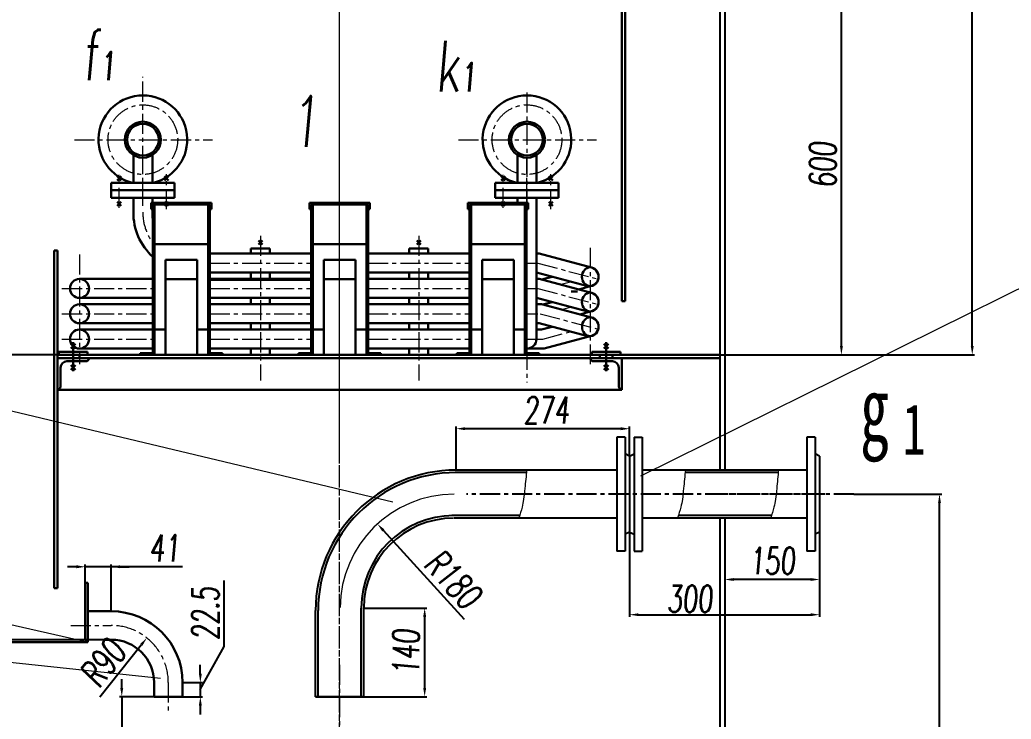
# Model space of a CAD drawing. Header units: millimetres. Extents: x 21194 to 30104, y -10888 to 2261.
# Drawn here: x 23380 to 24945, y -3822 to -2717 of the extents above; entities that cross this region are included whole.
import ezdxf

# ---------------------------------------------------------------- set-up
doc = ezdxf.new("R2010")
doc.units = ezdxf.units.MM
doc.linetypes.add('CENTER', pattern=[50.8, 31.75, -6.35, 6.35, -6.35])
doc.layers.get('0').update_dxf_attribs({"lineweight": 30})
doc.layers.add('01', color=7, linetype='Continuous')
doc.layers.add('05', color=4, linetype='CENTER')
for name, color, linetype, lineweight in [('1', 7, 'Continuous', 30), ('2', 1, 'CENTER', 9), ('中心线', 1, 'CENTER', 9), ('标注线', 3, 'Continuous', 15), ('细实线', 4, 'Continuous', 9)]:
    doc.layers.add(name, color=color, linetype=linetype, lineweight=lineweight)
doc.styles.get("Standard").update_dxf_attribs({"font": 'SIMFANG.TTF', "width": 0.67, "oblique": 5, "height": 7})
doc.styles.add('细斜', font='romans.shx', dxfattribs={"width": 0.67, "oblique": 5})
doc.dimstyles.new('ISO-25', dxfattribs={"dimscale": 2.8, "dimtxt": 10, "dimasz": 5, "dimexe": 1.25, "dimexo": 0, "dimgap": 3, "dimtad": 1, "dimdec": 1, "dimdsep": 46, "dimtxsty": '细斜', "dimcen": 2.5, "dimadec": 0, "dimazin": 0, "dimtfac": 1, "dimtdec": 1, "dimtmove": 1, "dimatfit": 1, "dimfxl": 0, "dimarcsym": 0})

# ---------------------------------------------------------------- blocks, each defined once
blk = doc.blocks.new('*D9')
at = {"layer": 'Defpoints', "color": 0}
for p in [(23509.2, -3246.3), (22891.5, -3696.3), (23488, -3696.3)]:
    blk.add_point(p, dxfattribs=at)
at = {"layer": '标注线', "color": 0, "lineweight": -2}
for p, q in [((23509.2, -3246.3), (22888, -3246.3)), ((22891.5, -3260.3), (22891.5, -3682.3)), ((23488, -3696.3), (22888, -3696.3))]:
    blk.add_line(p, q, dxfattribs=at)
at = {"layer": '标注线', "color": 0}
for points in [[(22889.2, -3260.3), (22893.8, -3260.3), (22891.5, -3246.3)], [(22889.2, -3682.3), (22893.8, -3682.3), (22891.5, -3696.3)]]:
    blk.add_solid(points, dxfattribs=at)
at = {"layer": '标注线', "color": 0, "insert": (22862.1, -3471.3), "char_height": 42, "attachment_point": 5, "rotation": 90, "style": '细斜'}
blk.add_mtext('450', dxfattribs=at)
blk = doc.blocks.new('*D85')
at = {"layer": 'Defpoints', "color": 0}
for p in [(24484.8, -846.3), (24883.6, -846.3), (24484.8, -3246.3)]:
    blk.add_point(p, dxfattribs=at)
at = {"layer": '标注线', "color": 0, "lineweight": -2}
for p, q in [((24484.8, -846.3), (24887.1, -846.3)), ((24883.6, -3232.3), (24883.6, -860.3)), ((24484.8, -3246.3), (24887.1, -3246.3))]:
    blk.add_line(p, q, dxfattribs=at)
at = {"layer": '标注线', "color": 0}
for points in [[(24881.3, -860.3), (24885.9, -860.3), (24883.6, -846.3)], [(24881.3, -3232.3), (24885.9, -3232.3), (24883.6, -3246.3)]]:
    blk.add_solid(points, dxfattribs=at)
at = {"layer": '标注线', "color": 0, "insert": (24854.2, -2046.3), "char_height": 42, "attachment_point": 5, "rotation": 90, "style": '细斜'}
blk.add_mtext('4X600=2400', dxfattribs=at)
blk = doc.blocks.new('*D84')
at = {"layer": 'Defpoints', "color": 0}
for p in [(24250.4, -2646.3), (24677, -2646.3), (24484.8, -3246.3)]:
    blk.add_point(p, dxfattribs=at)
at = {"layer": '标注线', "color": 0, "lineweight": -2}
for p, q in [((24250.4, -2646.3), (24680.5, -2646.3)), ((24677, -3232.3), (24677, -2660.3)), ((24484.8, -3246.3), (24680.5, -3246.3))]:
    blk.add_line(p, q, dxfattribs=at)
at = {"layer": '标注线', "color": 0}
for points in [[(24674.7, -2660.3), (24679.3, -2660.3), (24677, -2646.3)], [(24674.7, -3232.3), (24679.3, -3232.3), (24677, -3246.3)]]:
    blk.add_solid(points, dxfattribs=at)
at = {"layer": '标注线', "color": 0, "insert": (24647.6, -2946.3), "char_height": 42, "attachment_point": 5, "rotation": 90, "style": '细斜'}
blk.add_mtext('600', dxfattribs=at)
blk = doc.blocks.new('*D78')
at = {"layer": 'Defpoints', "color": 0}
for p in [(24342.6, -3526.2), (24642.6, -3526.2), (24642.6, -3656.7)]:
    blk.add_point(p, dxfattribs=at)
at = {"layer": '标注线', "color": 0, "lineweight": -2}
for p, q in [((24342.6, -3526.2), (24342.6, -3660.2)), ((24642.6, -3526.2), (24642.6, -3660.2)), ((24356.6, -3656.7), (24628.6, -3656.7))]:
    blk.add_line(p, q, dxfattribs=at)
at = {"layer": '标注线', "color": 0}
for points in [[(24356.6, -3654.4), (24356.6, -3659), (24342.6, -3656.7)], [(24628.6, -3654.4), (24628.6, -3659), (24642.6, -3656.7)]]:
    blk.add_solid(points, dxfattribs=at)
at = {"layer": '标注线', "color": 0, "insert": (24437.5, -3631.7), "char_height": 42, "attachment_point": 5, "style": '细斜'}
blk.add_mtext('300', dxfattribs=at)
blk = doc.blocks.new('*D83')
at = {"layer": 'Defpoints', "color": 0}
for p in [(24696.8, -3466.2), (24831.9, -3466.2), (24492.8, -4296.3)]:
    blk.add_point(p, dxfattribs=at)
at = {"layer": '标注线', "color": 0, "lineweight": -2}
for p, q in [((24696.8, -3466.2), (24835.4, -3466.2)), ((24831.9, -4282.3), (24831.9, -3480.2)), ((24492.8, -4296.3), (24835.4, -4296.3))]:
    blk.add_line(p, q, dxfattribs=at)
at = {"layer": '标注线', "color": 0}
for points in [[(24829.6, -3480.2), (24834.2, -3480.2), (24831.9, -3466.2)], [(24829.6, -4282.3), (24834.2, -4282.3), (24831.9, -4296.3)]]:
    blk.add_solid(points, dxfattribs=at)
at = {"layer": '标注线', "color": 0, "insert": (24802.5, -3881.2), "char_height": 42, "attachment_point": 5, "rotation": 90, "style": '细斜'}
blk.add_mtext('830', dxfattribs=at)
blk = doc.blocks.new('*D79')
at = {"layer": 'Defpoints', "color": 0}
for p in [(24492.8, -3504.2), (24642.6, -3526.2), (24492.8, -3601.1)]:
    blk.add_point(p, dxfattribs=at)
at = {"layer": '标注线', "color": 0, "lineweight": -2}
for p, q in [((24492.8, -3504.2), (24492.8, -3604.6)), ((24642.6, -3526.2), (24642.6, -3604.6)), ((24628.6, -3601.1), (24506.8, -3601.1))]:
    blk.add_line(p, q, dxfattribs=at)
at = {"layer": '标注线', "color": 0}
for points in [[(24506.8, -3598.8), (24506.8, -3603.4), (24492.8, -3601.1)], [(24628.6, -3598.8), (24628.6, -3603.4), (24642.6, -3601.1)]]:
    blk.add_solid(points, dxfattribs=at)
at = {"layer": '标注线', "color": 0, "insert": (24567.7, -3571.7), "char_height": 42, "attachment_point": 5, "style": '细斜'}
blk.add_mtext('150', dxfattribs=at)
blk = doc.blocks.new('*D20')
at = {"layer": 'Defpoints', "color": 0}
for p in [(23636.7, -3763.8), (23636.7, -3786.3), (23664.8, -3786.3)]:
    blk.add_point(p, dxfattribs=at)
at = {"layer": '标注线', "color": 0, "lineweight": -2}
for p, q in [((23702.3, -3706.7), (23702.3, -3602.8)), ((23664.8, -3775), (23702.3, -3706.7)), ((23664.8, -3749.8), (23664.8, -3735.8)), ((23636.7, -3763.8), (23668.3, -3763.8)), ((23664.8, -3763.8), (23664.8, -3786.3)), ((23664.8, -3763.8), (23664.8, -3786.3)), ((23636.7, -3786.3), (23668.3, -3786.3)), ((23664.8, -3800.3), (23664.8, -3814.3))]:
    blk.add_line(p, q, dxfattribs=at)
at = {"layer": '标注线', "color": 0}
for points in [[(23662.5, -3749.8), (23667.2, -3749.8), (23664.8, -3763.8)], [(23662.5, -3800.3), (23667.2, -3800.3), (23664.8, -3786.3)]]:
    blk.add_solid(points, dxfattribs=at)
at = {"layer": '标注线', "color": 0, "insert": (23672.9, -3654.7), "char_height": 42, "attachment_point": 5, "rotation": 90, "style": '细斜'}
blk.add_mtext('22.5', dxfattribs=at)
blk = doc.blocks.new('*D19')
at = {"layer": 'Defpoints', "color": 0}
for p in [(23483.2, -3581), (23483.2, -3606.3), (23524.2, -3651.3)]:
    blk.add_point(p, dxfattribs=at)
at = {"layer": '标注线', "color": 0, "lineweight": -2}
for p, q in [((23469.2, -3581), (23455.2, -3581)), ((23483.2, -3606.3), (23483.2, -3577.5)), ((23524.2, -3581), (23483.2, -3581)), ((23524.2, -3581), (23483.2, -3581)), ((23524.2, -3651.3), (23524.2, -3577.5)), ((23636.7, -3581), (23524.2, -3581)), ((23538.2, -3581), (23552.2, -3581))]:
    blk.add_line(p, q, dxfattribs=at)
at = {"layer": '标注线', "color": 0}
for points in [[(23469.2, -3578.6), (23469.2, -3583.3), (23483.2, -3581)], [(23538.2, -3578.6), (23538.2, -3583.3), (23524.2, -3581)]]:
    blk.add_solid(points, dxfattribs=at)
at = {"layer": '标注线', "color": 0, "insert": (23608.3, -3551.6), "char_height": 42, "attachment_point": 5, "style": '细斜'}
blk.add_mtext('41', dxfattribs=at)
blk = doc.blocks.new('*D21')
at = {"layer": 'Defpoints', "color": 0}
for p in [(23591.7, -3786.3), (23540.8, -3836.3), (23673.1, -3836.3)]:
    blk.add_point(p, dxfattribs=at)
at = {"layer": '标注线', "color": 0, "lineweight": -2}
for p, q in [((23540.8, -3772.3), (23540.8, -3758.3)), ((23591.7, -3786.3), (23537.3, -3786.3)), ((23540.8, -3786.3), (23540.8, -3836.3)), ((23540.8, -3786.3), (23540.8, -3836.3)), ((23673.1, -3836.3), (23537.3, -3836.3)), ((23540.8, -3940), (23540.8, -3836.3)), ((23540.8, -3850.3), (23540.8, -3864.3))]:
    blk.add_line(p, q, dxfattribs=at)
at = {"layer": '标注线', "color": 0}
for points in [[(23538.4, -3772.3), (23543.1, -3772.3), (23540.8, -3786.3)], [(23538.4, -3850.3), (23543.1, -3850.3), (23540.8, -3836.3)]]:
    blk.add_solid(points, dxfattribs=at)
at = {"layer": '标注线', "color": 0, "insert": (23511.4, -3908.1), "char_height": 42, "attachment_point": 5, "rotation": 90, "style": '细斜'}
blk.add_mtext('50', dxfattribs=at)
blk = doc.blocks.new('*D80')
at = {"layer": 'Defpoints', "color": 0}
for p in [(23580.3, -3693.4), (23524.2, -3763.8)]:
    blk.add_point(p, dxfattribs=at)
at = {"layer": '标注线', "color": 0, "lineweight": -2}
blk.add_line((23506, -3786.7), (23571.6, -3704.3), dxfattribs=at)
at = {"layer": '标注线', "color": 0}
blk.add_solid([(23569.8, -3702.9), (23573.4, -3705.8), (23580.3, -3693.4)], dxfattribs=at)
at = {"layer": '标注线', "color": 0, "insert": (23511.4, -3732.7), "char_height": 42, "attachment_point": 5, "rotation": 51.4709, "style": '细斜'}
blk.add_mtext('R90', dxfattribs=at)
blk = doc.blocks.new('9')
for p, q in [((38136.1, -7744.4), (38143.2, -7737.4)), ((38136.1, -7737.4), (38143.2, -7744.4)), ((38139.7, -7780.5), (38139.7, -7734.8)), ((38114.7, -7759.7), (38114.7, -7809.7)), ((38114.7, -7759.7), (38164.7, -7759.7)), ((38117.2, -7754.7), (38117.2, -7749.7)), ((38117.2, -7749.7), (38162.2, -7749.7)), ((38117.2, -7754.7), (38162.2, -7754.7)), ((38162.2, -7754.7), (38162.2, -7749.7)), ((38119.7, -7774.7), (38119.7, -7804.7)), ((38129.7, -7764.7), (38159.7, -7764.7)), ((38136.1, -7770.9), (38143.2, -7778)), ((38136.1, -7778), (38143.2, -7770.9))]:
    blk.add_line(p, q)
for centre, radius, start, end in [((38159.7, -7759.7), 5, 270, 0), ((38129.7, -7774.7), 10, 90, 180), ((38114.7, -7804.7), 5, 270, 0)]:
    blk.add_arc(centre, radius, start, end)
blk = doc.blocks.new('*D81')
at = {"layer": 'Defpoints', "color": 0}
for p in [(23944.4, -3513.3), (24065.7, -3646.2)]:
    blk.add_point(p, dxfattribs=at)
at = {"layer": '标注线', "color": 0, "lineweight": -2}
blk.add_line((24082.1, -3664.2), (23953.8, -3523.6), dxfattribs=at)
at = {"layer": '标注线', "color": 0}
blk.add_solid([(23955.6, -3522), (23952.1, -3525.2), (23944.4, -3513.3)], dxfattribs=at)
at = {"layer": '标注线', "color": 0, "insert": (24064.1, -3600.8), "char_height": 42, "attachment_point": 5, "rotation": 312.3743, "style": '细斜'}
blk.add_mtext('R180', dxfattribs=at)
blk = doc.blocks.new('*D25')
at = {"layer": 'Defpoints', "color": 0}
for p in [(23922.8, -3646.2), (23918.8, -3786.3), (24019, -3786.3)]:
    blk.add_point(p, dxfattribs=at)
at = {"layer": '标注线', "color": 0, "lineweight": -2}
for p, q in [((23922.8, -3646.2), (24022.5, -3646.2)), ((24019, -3660.2), (24019, -3772.3)), ((23918.8, -3786.3), (24022.5, -3786.3))]:
    blk.add_line(p, q, dxfattribs=at)
at = {"layer": '标注线', "color": 0}
for points in [[(24016.7, -3660.2), (24021.4, -3660.2), (24019, -3646.2)], [(24016.7, -3772.3), (24021.4, -3772.3), (24019, -3786.3)]]:
    blk.add_solid(points, dxfattribs=at)
at = {"layer": '标注线', "color": 0, "insert": (23989.6, -3716.2), "char_height": 42, "attachment_point": 5, "rotation": 90, "style": '细斜'}
blk.add_mtext('140', dxfattribs=at)
blk = doc.blocks.new('*D24')
at = {"layer": 'Defpoints', "color": 0}
for p in [(24068.8, -3362.9), (24342.6, -3406.2), (24068.8, -3428.2)]:
    blk.add_point(p, dxfattribs=at)
at = {"layer": '标注线', "color": 0, "lineweight": -2}
for p, q in [((24068.8, -3428.2), (24068.8, -3359.4)), ((24328.6, -3362.9), (24082.8, -3362.9)), ((24342.6, -3406.2), (24342.6, -3359.4))]:
    blk.add_line(p, q, dxfattribs=at)
at = {"layer": '标注线', "color": 0}
for points in [[(24082.8, -3360.5), (24082.8, -3365.2), (24068.8, -3362.9)], [(24328.6, -3360.5), (24328.6, -3365.2), (24342.6, -3362.9)]]:
    blk.add_solid(points, dxfattribs=at)
at = {"layer": '标注线', "color": 0, "insert": (24211.1, -3333.5), "char_height": 42, "attachment_point": 5, "style": '细斜'}
blk.add_mtext('274', dxfattribs=at)

msp = doc.modelspace()

# ---------------------------------------------------------------- linework, layer by layer
for p, q in [((24330.57, -3161.25), (24330.57, -2481.25)), ((24335.57, -3161.25), (24335.57, -2481.25)), ((23559.05, -2974.25), (23559.05, -2930.48)), ((23589.05, -2974.25), (23589.05, -2930.48)), ((24165.57, -2974.25), (24165.57, -2930.48)), ((24195.57, -2974.25), (24195.57, -2930.48)), ((23539.74, -2970.49), (23533.39, -2964.13)), ((23533.39, -2970.49), (23539.74, -2964.13)), ((23608.36, -2970.49), (23614.72, -2964.13)), ((23614.72, -2970.49), (23608.36, -2964.13)), ((24139.91, -2970.49), (24146.26, -2964.13)), ((24146.26, -2970.49), (24139.91, -2964.13)), ((24214.88, -2970.49), (24221.24, -2964.13)), ((24221.24, -2970.49), (24214.88, -2964.13)), ((23524.05, -2986.25), (23524.05, -2974.25)), ((23524.05, -2974.25), (23624.05, -2974.25)), ((23524.05, -2998.25), (23524.05, -2986.25)), ((23524.05, -2986.25), (23624.05, -2986.25)), ((23524.05, -2986.25), (23624.05, -2986.25)), ((23559.05, -2974.25), (23589.05, -2974.25)), ((23559.05, -2986.25), (23589.05, -2986.25)), ((23624.05, -2986.25), (23624.05, -2974.25)), ((23624.05, -2998.25), (23624.05, -2986.25)), ((24130.57, -2974.25), (24230.57, -2974.25)), ((24130.57, -2986.25), (24130.57, -2974.25)), ((24130.57, -2986.25), (24230.57, -2986.25)), ((24130.57, -2986.25), (24230.57, -2986.25)), ((24130.57, -2998.25), (24130.57, -2986.25)), ((24165.57, -2974.25), (24195.57, -2974.25)), ((24165.57, -2986.25), (24195.57, -2986.25)), ((24165.57, -2986.25), (24195.57, -2986.25)), ((24230.57, -2986.25), (24230.57, -2974.25)), ((24230.57, -2998.25), (24230.57, -2986.25)), ((23524.05, -2998.25), (23624.05, -2998.25)), ((23539.74, -3010.56), (23533.39, -3004.2)), ((23533.39, -3010.56), (23539.74, -3004.2)), ((23559.05, -3020.7), (23559.05, -2998.25)), ((23559.05, -2998.7), (23559.05, -2998.25)), ((23589.05, -3020.7), (23589.05, -2998.25)), ((23589.05, -2998.7), (23589.05, -2998.25)), ((23614.72, -3010.56), (23608.36, -3004.2)), ((23608.36, -3010.56), (23614.72, -3004.2)), ((24130.57, -2998.25), (24230.57, -2998.25)), ((24146.26, -3010.56), (24139.91, -3004.2)), ((24139.91, -3010.56), (24146.26, -3004.2)), ((24165.57, -3006.25), (24165.57, -2998.25)), ((24165.57, -2998.7), (24165.57, -2998.25)), ((24195.57, -3010.7), (24195.57, -2998.25)), ((24195.57, -2998.7), (24195.57, -2998.25)), ((24221.24, -3010.56), (24214.88, -3004.2)), ((24214.88, -3010.56), (24221.24, -3004.2)), ((23587.31, -3016.25), (23587.31, -3006.25)), ((23587.31, -3006.25), (23682.31, -3006.25)), ((23587.31, -3016.25), (23589.81, -3016.25)), ((23589.81, -3246.25), (23589.81, -3008.75)), ((23589.81, -3008.75), (23679.81, -3008.75)), ((23592.31, -3071.25), (23592.31, -3008.75)), ((23677.31, -3206.25), (23677.31, -3008.75)), ((23679.81, -3246.25), (23679.81, -3008.75)), ((23682.31, -3016.25), (23679.81, -3016.25)), ((23682.31, -3016.25), (23682.31, -3006.25)), ((23837.31, -3006.25), (23932.31, -3006.25)), ((23837.31, -3016.25), (23837.31, -3006.25)), ((23837.31, -3016.25), (23839.81, -3016.25)), ((23839.81, -3246.25), (23839.81, -3008.75)), ((23839.81, -3008.75), (23929.81, -3008.75)), ((23842.31, -3071.25), (23842.31, -3008.75)), ((23927.31, -3206.25), (23927.31, -3008.75)), ((23929.81, -3246.25), (23929.81, -3008.75)), ((23932.31, -3016.25), (23929.81, -3016.25)), ((23932.31, -3016.25), (23932.31, -3006.25)), ((24182.31, -3006.25), (24087.31, -3006.25)), ((24087.31, -3016.25), (24087.31, -3006.25)), ((24087.31, -3016.25), (24089.81, -3016.25)), ((24089.81, -3246.25), (24089.81, -3008.75)), ((24179.81, -3008.75), (24089.81, -3008.75)), ((24092.31, -3206.25), (24092.31, -3008.75)), ((24177.31, -3071.25), (24177.31, -3008.75)), ((24179.81, -3246.25), (24179.81, -3008.75)), ((24182.31, -3016.25), (24179.81, -3016.25)), ((24182.31, -3016.25), (24182.31, -3006.25)), ((24195.57, -3221.25), (24195.57, -3008.25)), ((23756.63, -3071.87), (23762.99, -3065.51)), ((23762.99, -3071.87), (23756.63, -3065.51)), ((24006.63, -3071.87), (24012.99, -3065.51)), ((24012.99, -3071.87), (24006.63, -3065.51)), ((23434.05, -3614.55), (23434.05, -3081.25)), ((23439.05, -3081.25), (23434.05, -3081.25)), ((23439.05, -3614.55), (23439.05, -3081.25)), ((23592.31, -3246.25), (23592.31, -3071.25)), ((23592.31, -3071.25), (23677.31, -3071.25)), ((23744.81, -3078.25), (23744.81, -3086.25)), ((23744.81, -3078.25), (23774.81, -3078.25)), ((23774.81, -3078.25), (23774.81, -3086.25)), ((23842.31, -3246.25), (23842.31, -3071.25)), ((23842.31, -3071.25), (23927.31, -3071.25)), ((24024.81, -3078.25), (23994.81, -3078.25)), ((23994.81, -3078.25), (23994.81, -3086.25)), ((24024.81, -3078.25), (24024.81, -3086.25)), ((24177.31, -3071.25), (24092.31, -3071.25)), ((24177.31, -3246.25), (24177.31, -3071.25)), ((23609.81, -3246.25), (23609.81, -3096.25)), ((23609.81, -3096.25), (23659.81, -3096.25)), ((23659.81, -3246.25), (23659.81, -3096.25)), ((23679.81, -3086.25), (23839.81, -3086.25)), ((23859.81, -3246.25), (23859.81, -3096.25)), ((23859.81, -3096.25), (23909.81, -3096.25)), ((23909.81, -3246.25), (23909.81, -3096.25)), ((23929.81, -3086.25), (24089.81, -3086.25)), ((24109.81, -3246.25), (24109.81, -3096.25)), ((24159.81, -3096.25), (24109.81, -3096.25)), ((24159.81, -3246.25), (24159.81, -3096.25)), ((24195.57, -3086.25), (24199.67, -3086.25)), ((24199.67, -3086.25), (24282.47, -3108.33)), ((23474.05, -3126.25), (23589.81, -3126.25)), ((23609.81, -3126.56), (23659.81, -3126.56)), ((23679.81, -3116.25), (23839.81, -3116.25)), ((23679.81, -3126.25), (23839.81, -3126.25)), ((23679.81, -3127.5), (23839.81, -3127.5)), ((23744.81, -3116.25), (23744.81, -3126.25)), ((23774.81, -3116.25), (23774.81, -3126.25)), ((23859.81, -3126.56), (23909.81, -3126.56)), ((23929.81, -3116.25), (24089.81, -3116.25)), ((23929.81, -3126.25), (24089.81, -3126.25)), ((23994.81, -3116.25), (23994.81, -3126.25)), ((24024.81, -3116.25), (24024.81, -3126.25)), ((24159.81, -3126.56), (24109.81, -3126.56)), ((24195.57, -3116.25), (24195.74, -3116.25)), ((24195.57, -3126.25), (24199.67, -3126.25)), ((24195.74, -3116.25), (24274.74, -3137.32)), ((24199.67, -3126.25), (24282.47, -3148.33)), ((24205.57, -3126.78), (24220.39, -3122.82)), ((24263.79, -3142.3), (24282.47, -3137.32)), ((23474.05, -3156.25), (23589.81, -3156.25)), ((23679.81, -3156.25), (23839.81, -3156.25)), ((23744.81, -3156.25), (23744.81, -3166.25)), ((23774.81, -3156.25), (23774.81, -3166.25)), ((23929.81, -3156.25), (24089.81, -3156.25)), ((23994.81, -3156.25), (23994.81, -3166.25)), ((24024.81, -3156.25), (24024.81, -3166.25)), ((24195.57, -3156.25), (24195.74, -3156.25)), ((24195.74, -3156.25), (24274.74, -3177.32)), ((24330.57, -3161.25), (24335.57, -3161.25)), ((23474.05, -3166.25), (23589.81, -3166.25)), ((23679.81, -3166.25), (23839.81, -3166.25)), ((23929.81, -3166.25), (24089.81, -3166.25)), ((24195.57, -3166.25), (24203.61, -3166.25)), ((24203.61, -3166.25), (24282.47, -3187.28)), ((24205.57, -3166.78), (24220.39, -3162.82)), ((24263.79, -3182.3), (24282.47, -3177.32)), ((23474.05, -3196.25), (23589.81, -3196.25)), ((23474.05, -3206.25), (23589.81, -3206.25)), ((23592.31, -3206.25), (23609.81, -3206.25)), ((23659.81, -3206.25), (23677.31, -3206.25)), ((23677.31, -3246.25), (23677.31, -3206.25)), ((23679.81, -3196.25), (23839.81, -3196.25)), ((23679.81, -3206.25), (23839.81, -3206.25)), ((23744.81, -3196.25), (23744.81, -3206.25)), ((23774.81, -3196.25), (23774.81, -3206.25)), ((23842.31, -3206.25), (23859.81, -3206.25)), ((23909.81, -3206.25), (23927.31, -3206.25)), ((23927.31, -3246.25), (23927.31, -3206.25)), ((23929.81, -3196.25), (24089.81, -3196.25)), ((23929.81, -3206.25), (24089.81, -3206.25)), ((23994.81, -3196.25), (23994.81, -3206.25)), ((24024.81, -3196.25), (24024.81, -3206.25)), ((24092.31, -3246.25), (24092.31, -3206.25)), ((24109.81, -3206.25), (24092.31, -3206.25)), ((24177.31, -3206.25), (24159.81, -3206.25)), ((24195.57, -3196.25), (24199.67, -3196.25)), ((24195.57, -3196.25), (24199.67, -3196.25)), ((24195.57, -3206.25), (24203.61, -3206.25)), ((24199.67, -3196.25), (24274.74, -3216.27)), ((24203.61, -3206.25), (24220.39, -3201.78)), ((24207.54, -3236.25), (24282.47, -3216.27)), ((23474.05, -3236.25), (23589.81, -3236.25)), ((23679.81, -3236.25), (23839.81, -3236.25)), ((23744.81, -3236.25), (23744.81, -3246.25)), ((23774.81, -3236.25), (23774.81, -3246.25)), ((23929.81, -3236.25), (24089.81, -3236.25)), ((23994.81, -3236.25), (23994.81, -3246.25)), ((24024.81, -3236.25), (24024.81, -3246.25)), ((24179.81, -3236.25), (24207.54, -3236.25)), ((23474.05, -3246.25), (24484.81, -3246.25)), ((23474.05, -3251.25), (23474.05, -3246.25)), ((23474.05, -3251.25), (24484.81, -3251.25)), ((23489.05, -3251.25), (23474.05, -3251.25)), ((23569.81, -3246.25), (23569.81, -3243.75)), ((23569.81, -3243.75), (23589.81, -3243.75)), ((23679.81, -3243.75), (23699.81, -3243.75)), ((23699.81, -3246.25), (23699.81, -3243.75)), ((23744.81, -3246.25), (23774.81, -3246.25)), ((23819.81, -3243.75), (23839.81, -3243.75)), ((23819.81, -3246.25), (23819.81, -3243.75)), ((23929.81, -3243.75), (23949.81, -3243.75)), ((23949.81, -3246.25), (23949.81, -3243.75)), ((24024.81, -3246.25), (23994.81, -3246.25)), ((24069.81, -3246.25), (24069.81, -3243.75)), ((24089.81, -3243.75), (24069.81, -3243.75)), ((24199.81, -3243.75), (24179.81, -3243.75)), ((24199.81, -3246.25), (24199.81, -3243.75)), ((24280.57, -3251.25), (24295.57, -3251.25)), ((24295.57, -3251.25), (24295.57, -3246.25)), ((24315.57, -3251.25), (24315.57, -3246.25)), ((23439.05, -3301.25), (24330.57, -3301.25)), ((23439.05, -3614.55), (23434.05, -3614.55))]:
    msp.add_line(p, q)
at = {"ltscale": 3}
msp.add_line((24484.81, -3246.25), (24260.44, -3246.25), dxfattribs=at)
for centre, radius in [((23574.05, -2906.25), 28.5), ((24180.57, -2906.25), 28.5), ((23574.05, -2906.25), 25), ((24180.57, -2906.25), 25), ((23474.05, -3141.25), 15), ((23474.05, -3181.25), 15), ((23474.05, -3221.25), 15)]:
    msp.add_circle(centre, radius)
for centre, radius, start, end in [((23574.05, -2906.25), 70, 283.72913, 256.27087), ((24180.57, -2906.25), 70, 283.72913, 256.27087), ((23653.93, -3021.49), 94.88, 179.52166, 227.48573), ((23654, -3021.49), 64.96, 179.30973, 188.80049), ((24278.61, -3122.82), 15, 255.06858, 75.06858), ((23474.05, -3141.25), 15, 90, 270), ((24278.61, -3162.82), 15, 255.06858, 75.06858), ((23474.05, -3181.25), 15, 90, 270), ((24278.61, -3201.78), 15, 255.06858, 75.06858), ((23474.05, -3221.25), 15, 90, 270), ((24180.57, -3221.25), 15, 267.09601, 0)]:
    msp.add_arc(centre, radius, start, end)
for centre, ratio in [((24280.57, -3122.76), 0.8791047), ((24280.57, -3162.76), 0.8791047), ((24280.57, -3201.71), 0.8775961)]:
    msp.add_ellipse(centre, major_axis=(0, 14.94), ratio=ratio)
at = {"layer": '01'}
for p, q in [((24484.81, 394.25), (24484.81, -3428.24)), ((24492.81, 394.25), (24492.81, -3428.24)), ((24335.59, -3376.24), (24322.59, -3376.24)), ((24322.59, -3376.24), (24322.59, -3556.24)), ((24335.59, -3376.24), (24335.59, -3556.24)), ((24349.59, -3376.24), (24362.59, -3376.24)), ((24349.59, -3376.24), (24349.59, -3556.24)), ((24362.59, -3376.24), (24362.59, -3556.24)), ((24635.56, -3376.24), (24622.56, -3376.24)), ((24622.56, -3376.24), (24622.56, -3556.24)), ((24635.56, -3376.24), (24635.56, -3556.24)), ((24342.59, -3406.24), (24335.59, -3402.74)), ((24342.59, -3406.24), (24349.59, -3402.74)), ((24342.59, -3406.24), (24342.59, -3526.24)), ((24342.59, -3406.24), (24342.59, -3526.24)), ((24642.56, -3406.24), (24635.56, -3402.74)), ((24642.56, -3406.24), (24642.56, -3526.24)), ((24179.69, -3432.24), (24067.07, -3432.24)), ((24322.59, -3428.24), (24067.37, -3428.24)), ((24622.56, -3428.24), (24362.59, -3428.24)), ((24577.28, -3432.24), (24430.31, -3432.24)), ((24168.93, -3500.24), (24062.02, -3500.24)), ((24322.59, -3504.24), (24065.59, -3504.24)), ((24622.56, -3504.24), (24362.59, -3504.24)), ((24566.53, -3500.24), (24419.55, -3500.24)), ((24484.81, -3504.24), (24484.81, -6050.75)), ((24492.81, -3504.24), (24492.81, -6050.75)), ((24342.59, -3526.24), (24335.59, -3529.74)), ((24342.59, -3526.24), (24349.59, -3529.74)), ((24642.56, -3526.24), (24635.56, -3529.74)), ((24335.59, -3556.24), (24322.59, -3556.24)), ((24349.59, -3556.24), (24362.59, -3556.24)), ((24635.56, -3556.24), (24622.56, -3556.24)), ((23918.81, -3786.25), (23918.81, -3646.24)), ((23922.81, -3786.25), (23922.81, -3646.24)), ((23846.81, -3786.25), (23846.81, -3650.24)), ((23850.81, -3786.25), (23850.81, -3650.24)), ((23511.46, -3696.28), (23487.29, -3696.28))]:
    msp.add_line(p, q, dxfattribs=at)
for centre, radius in [((24068.81, -3650.24), 222), ((24068.81, -3650.24), 218), ((24064.81, -3646.24), 146), ((24064.81, -3646.24), 142)]:
    msp.add_arc(centre, radius, 90, 180, dxfattribs=at)
at = {"layer": '05'}
for p, q in [((24696.81, -3466.24), (24084.91, -3466.24)), ((24650.6, -3466.24), (24481.84, -3466.24))]:
    msp.add_line(p, q, dxfattribs=at)
at = {"layer": '1'}
for p, q in [((24250.44, -3146.29), (24260.44, -3146.29)), ((24120.44, -3246.25), (23836.18, -3246.25)), ((24384.81, -3246.25), (24260.44, -3246.25)), ((24363.52, -3246.25), (24260.44, -3246.25)), ((23483.23, -3606.25), (23483.23, -3696.25)), ((23483.23, -3606.25), (23487.23, -3606.25)), ((23487.23, -3606.25), (23487.23, -3700.25)), ((23487.23, -3651.28), (23524.24, -3651.28)), ((23284.81, -3700.25), (23487.23, -3700.25)), ((23483.23, -3696.25), (23487.23, -3696.25)), ((23511.46, -3696.28), (23524.24, -3696.28)), ((23591.74, -3763.78), (23591.74, -3786.25)), ((23636.74, -3763.78), (23636.74, -3786.25)), ((23591.74, -3786.25), (23636.74, -3786.25)), ((23846.81, -3786.25), (23922.81, -3786.25))]:
    msp.add_line(p, q, dxfattribs=at)
for radius in [112.5, 67.5]:
    msp.add_arc((23524.24, -3763.78), radius, 0, 90, dxfattribs=at)
at = {"layer": '2'}
for p, q in [((23460.13, -3673.78), (23524.24, -3673.78)), ((23884.81, -3735.89), (23884.81, -4372.12)), ((23614.24, -3763.78), (23614.24, -3810.16))]:
    msp.add_line(p, q, dxfattribs=at)
msp.add_arc((23524.24, -3763.78), 90, 0, 90, dxfattribs=at)
at = {"layer": '中心线'}
for p, q in [((23884.81, -7926.27), (23884.81, 1010.34)), ((23884.81, -3411.12), (23884.81, -2156.71)), ((23884.81, -4011.12), (23884.81, -2756.71)), ((23574.05, -2998.7), (23574.05, -2806.88)), ((24180.57, -2831.6), (24180.57, -3289.74)), ((23465.99, -2906.25), (23683.93, -2906.25)), ((24072.51, -2906.25), (24290.45, -2906.25)), ((24180.57, -2998.7), (24180.57, -2934.57)), ((23574.05, -3010.7), (23574.05, -2946.57)), ((24180.57, -3010.7), (24180.57, -2946.57)), ((23536.57, -3013.83), (23536.57, -2961.59)), ((23611.54, -3016.07), (23611.54, -2960.84)), ((24143.09, -3013.83), (24143.09, -2961.59)), ((24218.06, -3016.07), (24218.06, -2960.84)), ((23759.81, -3058.19), (23759.81, -3286.91)), ((24009.81, -3058.19), (24009.81, -3286.91)), ((24280.57, -3077.25), (24280.57, -3260.87)), ((23474.05, -3087.42), (23474.05, -3260.87)), ((23679.81, -3101.25), (23839.81, -3101.25)), ((23929.81, -3101.25), (24089.81, -3101.25)), ((24179.81, -3101.25), (24197.71, -3101.25)), ((24197.71, -3101.25), (24293.1, -3126.69)), ((23446.31, -3141.25), (23589.81, -3141.25)), ((23679.81, -3141.25), (23839.81, -3141.25)), ((23929.81, -3141.25), (24089.81, -3141.25)), ((24179.81, -3141.25), (24197.71, -3141.25)), ((24197.71, -3141.25), (24293.1, -3166.69)), ((24234.68, -3134.54), (24249.5, -3130.59)), ((24234.68, -3174.54), (24249.5, -3170.59)), ((23446.31, -3181.25), (23589.81, -3181.25)), ((23679.81, -3181.25), (23839.81, -3181.25)), ((23929.81, -3181.25), (24089.81, -3181.25)), ((24179.81, -3181.25), (24197.71, -3181.25)), ((24201.64, -3181.25), (24293.1, -3205.64)), ((23446.31, -3221.25), (23589.81, -3221.25)), ((23679.81, -3221.25), (23839.81, -3221.25)), ((23929.81, -3221.25), (24089.81, -3221.25)), ((24179.81, -3221.25), (24205.57, -3221.25)), ((24205.57, -3221.25), (24249.5, -3209.54))]:
    msp.add_line(p, q, dxfattribs=at)
for centre in [(23574.05, -2906.25), (24180.57, -2906.25)]:
    msp.add_circle(centre, 55, dxfattribs=at)
msp.add_arc((23653.96, -3021.49), 79.91, 179.43483, 216.60811, dxfattribs=at)
at = {"layer": '标注线', "ltscale": 3}
for p, q in [((23968.72, -3478.91), (21932.82, -2992.87)), ((23485.94, -3699.92), (21932.82, -3352.49))]:
    msp.add_line(p, q, dxfattribs=at)
at = {"layer": '标注线'}
for p, q in [((25166.99, -3038.18), (24359.73, -3437.68)), ((23601.75, -3757.32), (21932.82, -3582.55)), ((23922.81, -3677.62), (23922.81, -3785.42))]:
    msp.add_line(p, q, dxfattribs=at)
msp.add_arc((24065.73, -3646.24), 180, 90, 179.73394, dxfattribs=at)
at = {"layer": '细实线'}
for points in [[(24180.06, -3428.24), (24179.25, -3437.09), (24176.21, -3467.8), (24174.57, -3482.67), (24169.52, -3497.97), (24167.78, -3504.24)], [(24430.69, -3428.24), (24429.87, -3437.09), (24426.84, -3467.8), (24425.2, -3482.67), (24420.15, -3497.97), (24418.41, -3504.24)], [(24577.66, -3428.24), (24576.84, -3437.09), (24573.81, -3467.8), (24572.17, -3482.67), (24567.12, -3497.97), (24565.38, -3504.24)]]:
    msp.add_open_spline(points, degree=3, knots=[22.5113596, 22.5113596, 22.5113596, 22.5113596, 40.0869652, 70.3756875, 89.1459696, 89.1459696, 89.1459696, 89.1459696], dxfattribs=at)

# ---------------------------------------------------------------- block references
msp.add_blockref('9', (-14675.61, 4508.41))
at = {"xscale": -1}
msp.add_blockref('9', (62445.24, 4508.41), dxfattribs=at)

# ---------------------------------------------------------------- texts
at = {"char_height": 80, "width": 357.0597, "attachment_point": 1, "style": '细斜'}
for s, insert in [('f{\\H0.5625x;1}', (23477.94, -2732.46)), ('k{\\H0.5625x;1}', (24035.98, -2749.85)), ('1', (23806.87, -2837.3))]:
    msp.add_mtext(s, dxfattribs=dict(at, insert=insert))
at = {"layer": '细实线', "width": 0.67}
for s, height, p in [('g', 101.25, (24706.45, -3382.6)), ('1', 80, (24773.56, -3403.67))]:
    msp.add_text(s, height=height, dxfattribs=at).set_placement(p)

# ---------------------------------------------------------------- dimensions: what is measured, and where the dimension line sits
at = {"layer": '标注线'}
dim = msp.add_linear_dim(base=(24883.6, -846.25), p1=(24484.81, -3246.25), p2=(24484.81, -846.25), angle=90, text='4X600=<>', dimstyle='ISO-25', override={"dimtxt": 15}, dxfattribs=at)
dim.commit()
dim.dimension.update_dxf_attribs({"geometry": '*D85', "text_midpoint": (24854.2, -2046.25)})
for base, p1, p2, picture, middle in [((24677, -2646.25), (24484.81, -3246.25), (24250.44, -2646.25), '*D84', (24647.6, -2946.25)), ((22891.5, -3696.25), (23509.18, -3246.25), (23487.98, -3696.25), '*D9', (22862.1, -3471.25)), ((24831.88, -3466.24), (24492.81, -4296.25), (24696.81, -3466.24), '*D83', (24802.48, -3881.25)), ((24019.03, -3786.25), (23922.81, -3646.24), (23918.81, -3786.25), '*D25', (23989.63, -3716.25))]:
    dim = msp.add_linear_dim(base=base, p1=p1, p2=p2, angle=90, dimstyle='ISO-25', override={"dimtxt": 15}, dxfattribs=at)
    dim.commit()
    dim.dimension.update_dxf_attribs({"geometry": picture, "text_midpoint": middle})
for base, p1, p2, override, picture, middle in [((24068.81, -3362.85), (24342.59, -3406.24), (24068.81, -3428.24), {"dimtxt": 15, "dimdec": 0}, '*D24', (24211.07, -3362.85)), ((23483.23, -3580.95), (23524.24, -3651.28), (23483.23, -3606.25), {"dimtxt": 15}, '*D19', (23608.32, -3580.95)), ((24642.56, -3656.71), (24342.59, -3526.24), (24642.56, -3526.24), {"dimtxt": 15}, '*D78', (24437.48, -3661.08))]:
    dim = msp.add_linear_dim(base=base, p1=p1, p2=p2, dimstyle='ISO-25', override=override, dxfattribs=at)
    dim.commit()
    dim.dimension.update_dxf_attribs({"geometry": picture, "text_midpoint": middle, "dimtype": 160})
dim = msp.add_linear_dim(base=(24492.81, -3601.12), p1=(24642.56, -3526.24), p2=(24492.81, -3504.24), text='150', dimstyle='ISO-25', override={"dimtxt": 15}, dxfattribs=at)
dim.commit()
dim.dimension.update_dxf_attribs({"geometry": '*D79', "text_midpoint": (24567.69, -3571.72)})
for center, mpoint, picture, middle in [((24065.73, -3646.24), (23944.41, -3513.26), '*D81', (24042.35, -3620.61)), ((23524.24, -3763.78), (23580.3, -3693.37), '*D80', (23534.44, -3750.97))]:
    dim = msp.add_radius_dim(center=center, mpoint=mpoint, dimstyle='ISO-25', override={"dimtxt": 15}, dxfattribs=at)
    dim.commit()
    dim.dimension.update_dxf_attribs({"geometry": picture, "text_midpoint": middle, "dimtype": 164})
for base, p1, p2, picture, middle in [((23664.85, -3786.25), (23636.74, -3763.78), (23636.74, -3786.25), '*D20', (23702.3, -3698.32)), ((23540.76, -3836.25), (23591.74, -3786.25), (23673.07, -3836.25), '*D21', (23534.66, -3908.15))]:
    dim = msp.add_linear_dim(base=base, p1=p1, p2=p2, angle=90, dimstyle='ISO-25', override={"dimtxt": 15}, dxfattribs=at)
    dim.commit()
    dim.dimension.update_dxf_attribs({"geometry": picture, "text_midpoint": middle, "dimtype": 160})

doc.saveas('drawing.dxf')
